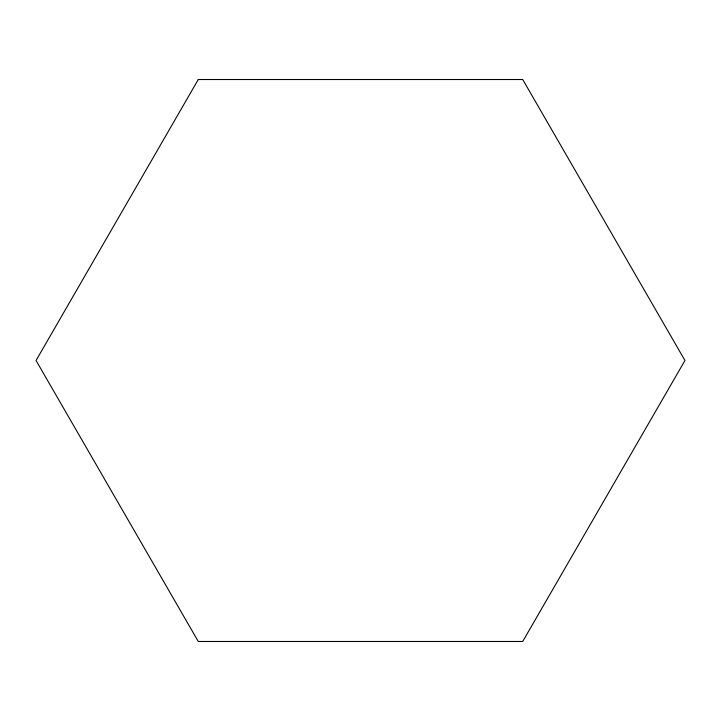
<?xml version="1.0" encoding="UTF-8"?>
<svg xmlns="http://www.w3.org/2000/svg" width="721" height="721" viewBox="0 0 721 721"><rect width="100%" height="100%" fill="white"/><g stroke="black" fill="none" stroke-linecap="round" stroke-linejoin="round"><path stroke-width="1.08" d="M198.275 79.517L36.05 360.5L198.275 641.483L522.725 641.483L684.95 360.5L522.725 79.517L198.275 79.517"/></g></svg>
